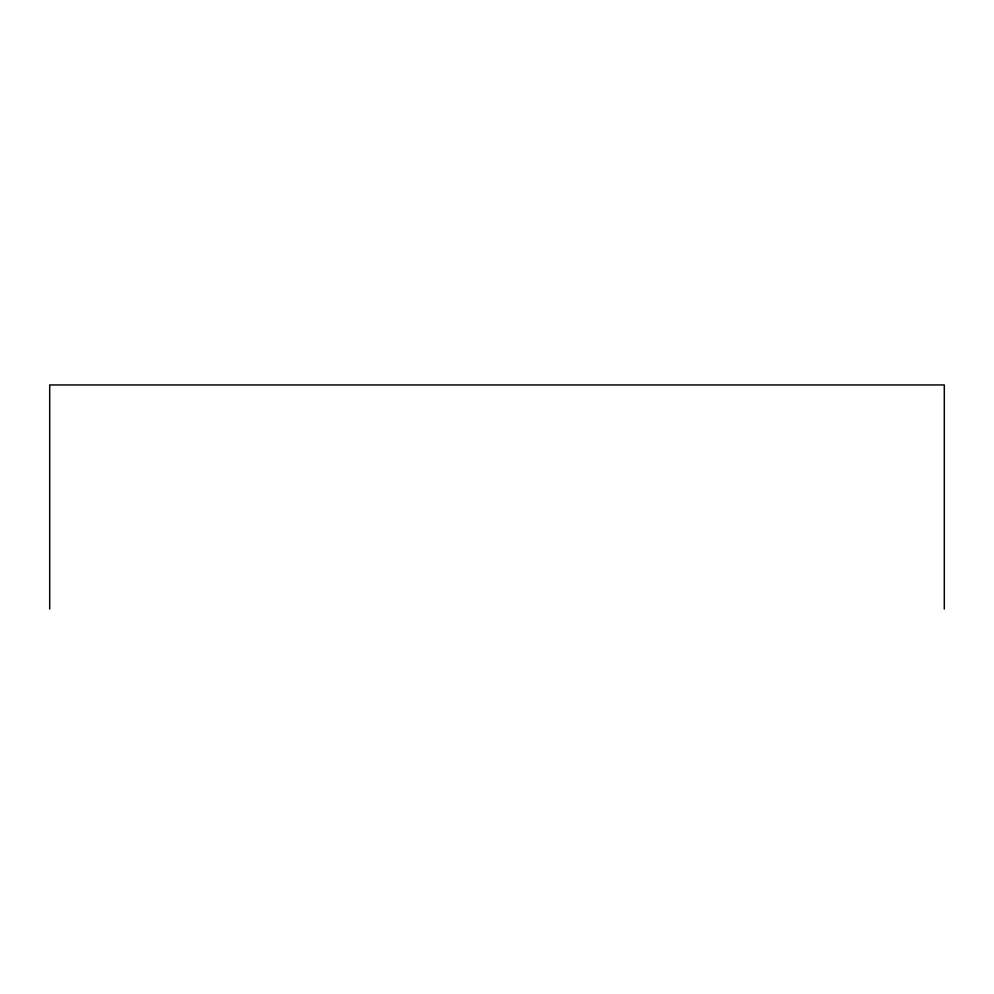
<?xml version="1.0" encoding="UTF-8"?>
<svg xmlns="http://www.w3.org/2000/svg" width="994" height="994" viewBox="0 0 994 994"><rect width="100%" height="100%" fill="white"/><g stroke="black" fill="none" stroke-linecap="round" stroke-linejoin="round"><path stroke-width="1.49" d="M944.3 609.049L944.3 384.951L49.7 384.951L49.7 609.049"/></g></svg>
